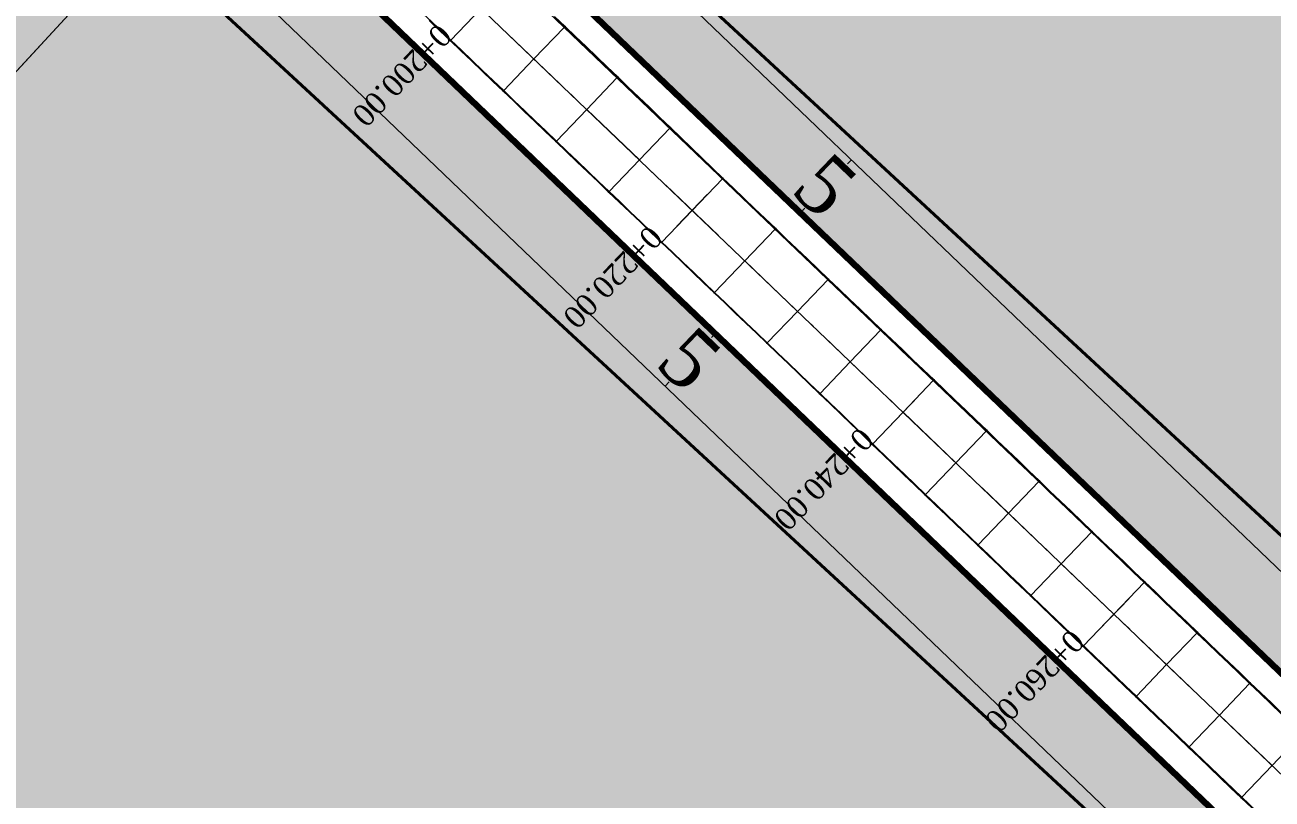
# Model space of a CAD drawing. Header units: metres. Extents: x 478603 to 489313, y 4282657 to 4289463.
# Drawn here: x 480367 to 480452.4, y 4286684.9 to 4286737.9 of the extents above; entities that cross this region are included whole.
import ezdxf

# ---------------------------------------------------------------- set-up
doc = ezdxf.new("R2010")
doc.units = ezdxf.units.M
for name, color, linetype, lineweight in [('ADAKENARI', 18, 'Continuous', 0), ('EKS_6', 5, 'Continuous', 0), ('EKSENLER', 3, 'Continuous', 0), ('HDA_6', 30, 'Continuous', 0), ('HDO_6', 30, 'Continuous', 0), ('ISLETME', 18, 'Continuous', 20), ('KALDIRIM', 11, 'Continuous', 0), ('KYA_6', 1, 'Continuous', 20), ('KYO_6', 1, 'Continuous', 20), ('MUSTEMILAT_CIZGISI', 18, 'Continuous', 50), ('PARSEL_ALAN', 254, 'Continuous', 0), ('PARSEL_SERA_ALAN', 9, 'Continuous', 40), ('PL_ALİNMAN', 1, 'Continuous', 0), ('PL_ENKESIT', 1, 'Continuous', 0), ('PL_KM', 4, 'Continuous', 0), ('PL_KMYAZI', 30, 'Continuous', 0), ('ROL_CEPHE', 1, 'Continuous', 0), ('SEV_KYA_HDA', 3, 'Continuous', 0), ('SEV_KYO_HDO', 3, 'Continuous', 0), ('SNR_YAPIYAK', 18, 'Continuous', 0), ('YKA_6', 33, 'Continuous', 0), ('YKO_6', 33, 'Continuous', 0)]:
    doc.layers.add(name, color=color, linetype=linetype, lineweight=lineweight)
doc.styles.get("Standard").update_dxf_attribs({"font": 'times.ttf'})

msp = doc.modelspace()

# ---------------------------------------------------------------- hatches: boundary and pattern name
at = {"layer": 'PARSEL_ALAN'}
for points in [[(480371.311, 4286771.873), (480562.804, 4286978.803), (480660.689, 4286885.11), (480469.128, 4286678.105)], [(480231.169, 4286623.954), (480362.619, 4286766.297), (480462.335, 4286670.765), (480485.378, 4286648.709), (480492.721, 4286639.399), (480480.216, 4286620.968), (480423.493, 4286537.424), (480393.213, 4286472.361)]]:
    msp.add_hatch(color=256, dxfattribs=at).paths.add_polyline_path(points)
at = {"layer": 'PARSEL_SERA_ALAN'}
for points in [[(480469.915, 4286687.318), (480378.317, 4286772.082), (480561.701, 4286970.25), (480646.253, 4286892.006), (480653.299, 4286885.486), (480649.903, 4286881.816)], [(480360.816, 4286756.975), (480480.712, 4286646.254), (480477.32, 4286642.58), (480484.373, 4286636.067), (480440.274, 4286588.315), (480447.327, 4286581.802), (480406.621, 4286537.722), (480413.673, 4286531.209), (480393.32, 4286509.169), (480400.373, 4286502.656), (480386.804, 4286487.963), (480238.697, 4286624.736)]]:
    msp.add_hatch(color=256, dxfattribs=at).paths.add_polyline_path(points)

# ---------------------------------------------------------------- linework, layer by layer
at = {"layer": 'ADAKENARI', "lineweight": 100}
for p, q in [((480496.014, 4286652.372), (480266.922, 4286871.651)), ((480260.136, 4286864.303), (480485.378, 4286648.709))]:
    msp.add_line(p, q, dxfattribs=at)
at = {"layer": 'EKS_6'}
for p in [(480401.869, 4286735.562, 967.867), (480405.481, 4286732.105, 968.044), (480409.093, 4286728.647, 968.221), (480412.706, 4286725.19, 968.397), (480416.318, 4286721.733, 968.574), (480419.93, 4286718.275, 968.75), (480423.542, 4286714.818, 968.927), (480427.154, 4286711.361, 969.103), (480430.766, 4286707.903, 969.28), (480434.378, 4286704.446, 969.456), (480437.99, 4286700.989, 969.633), (480441.602, 4286697.531, 969.809), (480445.214, 4286694.074, 969.986), (480448.826, 4286690.617, 970.162)]:
    msp.add_point(p, dxfattribs=at)
at = {"layer": 'EKSENLER'}
for p, q in [((480253.776, 4286877.312), (480495.802, 4286645.653)), ((480491.535, 4286649.737), (480262.342, 4286869.112))]:
    msp.add_line(p, q, dxfattribs=at)
at = {"layer": 'HDA_6'}
msp.add_polyline3d([(480394.731, 4286738.228, 967.51), (480395.454, 4286737.536, 967.546), (480396.176, 4286736.845, 967.581), (480396.898, 4286736.153, 967.616), (480397.621, 4286735.462, 967.652), (480398.343, 4286734.77, 967.687), (480399.066, 4286734.079, 967.722), (480399.788, 4286733.388, 967.758), (480400.51, 4286732.696, 967.793), (480401.233, 4286732.005, 967.828), (480401.955, 4286731.313, 967.863), (480402.678, 4286730.622, 967.899), (480403.4, 4286729.93, 967.934), (480404.123, 4286729.239, 967.969), (480404.845, 4286728.547, 968.005), (480405.567, 4286727.856, 968.04), (480406.29, 4286727.164, 968.075), (480407.012, 4286726.473, 968.111), (480407.735, 4286725.781, 968.146), (480408.457, 4286725.09, 968.181), (480409.179, 4286724.398, 968.216), (480409.902, 4286723.707, 968.252), (480410.624, 4286723.016, 968.287), (480411.347, 4286722.324, 968.322), (480412.069, 4286721.633, 968.358), (480412.791, 4286720.941, 968.393), (480413.514, 4286720.25, 968.428), (480414.236, 4286719.558, 968.464), (480414.959, 4286718.867, 968.499), (480415.681, 4286718.175, 968.534), (480416.403, 4286717.484, 968.57), (480417.126, 4286716.792, 968.605), (480417.848, 4286716.101, 968.64), (480418.571, 4286715.409, 968.675), (480419.293, 4286714.718, 968.711), (480420.016, 4286714.026, 968.746), (480420.738, 4286713.335, 968.781), (480421.46, 4286712.644, 968.817), (480422.183, 4286711.952, 968.852), (480422.905, 4286711.261, 968.887), (480423.628, 4286710.569, 968.923), (480424.35, 4286709.878, 968.958), (480425.072, 4286709.186, 968.993), (480425.795, 4286708.495, 969.028), (480426.517, 4286707.803, 969.064), (480427.24, 4286707.112, 969.099), (480427.962, 4286706.42, 969.134), (480428.684, 4286705.729, 969.17), (480429.407, 4286705.037, 969.205), (480430.129, 4286704.346, 969.24), (480430.852, 4286703.654, 969.276), (480431.574, 4286702.963, 969.311), (480432.296, 4286702.272, 969.346), (480433.019, 4286701.58, 969.382), (480433.741, 4286700.889, 969.417), (480434.464, 4286700.197, 969.452), (480435.186, 4286699.506, 969.487), (480435.909, 4286698.814, 969.523), (480436.631, 4286698.123, 969.558), (480437.353, 4286697.431, 969.593), (480438.076, 4286696.74, 969.629), (480438.798, 4286696.048, 969.664), (480439.521, 4286695.357, 969.699), (480440.243, 4286694.665, 969.735), (480440.965, 4286693.974, 969.77), (480441.688, 4286693.282, 969.805), (480442.41, 4286692.591, 969.841), (480443.133, 4286691.9, 969.876), (480443.855, 4286691.208, 969.911), (480444.577, 4286690.517, 969.946), (480445.3, 4286689.825, 969.982), (480446.022, 4286689.134, 970.017), (480446.745, 4286688.442, 970.052), (480447.467, 4286687.751, 970.088), (480448.189, 4286687.059, 970.123), (480448.912, 4286686.368, 970.158), (480449.634, 4286685.676, 970.194), (480450.357, 4286684.985, 970.229), (480451.079, 4286684.293, 970.264)], dxfattribs=at)
for p in [(480396.176, 4286736.845, 967.581), (480399.788, 4286733.388, 967.758), (480403.4, 4286729.93, 967.934), (480407.012, 4286726.473, 968.111), (480410.624, 4286723.016, 968.287), (480414.236, 4286719.558, 968.464), (480417.848, 4286716.101, 968.64), (480421.46, 4286712.644, 968.817), (480425.072, 4286709.186, 968.993), (480428.684, 4286705.729, 969.17), (480432.296, 4286702.272, 969.346), (480435.909, 4286698.814, 969.523), (480439.521, 4286695.357, 969.699), (480443.133, 4286691.9, 969.876), (480446.745, 4286688.442, 970.052), (480450.357, 4286684.985, 970.229)]:
    msp.add_point(p, dxfattribs=at)
at = {"layer": 'HDO_6'}
msp.add_polyline3d([(480403.228, 4286738.428, 967.722), (480403.951, 4286737.736, 967.758), (480404.673, 4286737.045, 967.793), (480405.396, 4286736.353, 967.828), (480406.118, 4286735.662, 967.863), (480406.84, 4286734.971, 967.899), (480407.563, 4286734.279, 967.934), (480408.285, 4286733.588, 967.969), (480409.008, 4286732.896, 968.005), (480409.73, 4286732.205, 968.04), (480410.452, 4286731.513, 968.075), (480411.175, 4286730.822, 968.111), (480411.897, 4286730.13, 968.146), (480412.62, 4286729.439, 968.181), (480413.342, 4286728.747, 968.216), (480414.064, 4286728.056, 968.252), (480414.787, 4286727.364, 968.287), (480415.509, 4286726.673, 968.322), (480416.232, 4286725.982, 968.358), (480416.954, 4286725.29, 968.393), (480417.676, 4286724.599, 968.428), (480418.399, 4286723.907, 968.464), (480419.121, 4286723.216, 968.499), (480419.844, 4286722.524, 968.534), (480420.566, 4286721.833, 968.57), (480421.289, 4286721.141, 968.605), (480422.011, 4286720.45, 968.64), (480422.733, 4286719.758, 968.675), (480423.456, 4286719.067, 968.711), (480424.178, 4286718.375, 968.746), (480424.901, 4286717.684, 968.781), (480425.623, 4286716.992, 968.817), (480426.345, 4286716.301, 968.852), (480427.068, 4286715.61, 968.887), (480427.79, 4286714.918, 968.923), (480428.513, 4286714.227, 968.958), (480429.235, 4286713.535, 968.993), (480429.957, 4286712.844, 969.028), (480430.68, 4286712.152, 969.064), (480431.402, 4286711.461, 969.099), (480432.125, 4286710.769, 969.134), (480432.847, 4286710.078, 969.17), (480433.569, 4286709.386, 969.205), (480434.292, 4286708.695, 969.24), (480435.014, 4286708.003, 969.276), (480435.737, 4286707.312, 969.311), (480436.459, 4286706.62, 969.346), (480437.182, 4286705.929, 969.382), (480437.904, 4286705.238, 969.417), (480438.626, 4286704.546, 969.452), (480439.349, 4286703.855, 969.487), (480440.071, 4286703.163, 969.523), (480440.794, 4286702.472, 969.558), (480441.516, 4286701.78, 969.593), (480442.238, 4286701.089, 969.629), (480442.961, 4286700.397, 969.664), (480443.683, 4286699.706, 969.699), (480444.406, 4286699.014, 969.735), (480445.128, 4286698.323, 969.77), (480445.85, 4286697.631, 969.805), (480446.573, 4286696.94, 969.841), (480447.295, 4286696.248, 969.876), (480448.018, 4286695.557, 969.911), (480448.74, 4286694.866, 969.946), (480449.462, 4286694.174, 969.982), (480450.185, 4286693.483, 970.017), (480450.907, 4286692.791, 970.052), (480451.63, 4286692.1, 970.088), (480452.352, 4286691.408, 970.123), (480453.075, 4286690.717, 970.158)], dxfattribs=at)
for p in [(480403.951, 4286737.736, 967.758), (480407.563, 4286734.279, 967.934), (480411.175, 4286730.822, 968.111), (480414.787, 4286727.364, 968.287), (480418.399, 4286723.907, 968.464), (480422.011, 4286720.45, 968.64), (480425.623, 4286716.992, 968.817), (480429.235, 4286713.535, 968.993), (480432.847, 4286710.078, 969.17), (480436.459, 4286706.62, 969.346), (480440.071, 4286703.163, 969.523), (480443.683, 4286699.706, 969.699), (480447.295, 4286696.248, 969.876), (480450.907, 4286692.791, 970.052)]:
    msp.add_point(p, dxfattribs=at)
at = {"layer": 'ISLETME'}
msp.add_line((480310.47, 4286674.156), (480374.922, 4286743.949), dxfattribs=at)
at = {"layer": 'KALDIRIM'}
for p, q in [((480493.609, 4286651.905), (480264.417, 4286871.28)), ((480260.475, 4286866.747), (480493.852, 4286643.366))]:
    msp.add_line(p, q, dxfattribs=at)
at = {"layer": 'KYA_6'}
msp.add_polyline3d([(480394.694, 4286738.189, 968.052), (480395.418, 4286737.499, 968.062), (480396.142, 4286736.809, 968.073), (480396.865, 4286736.118, 968.104), (480397.588, 4286735.427, 968.136), (480398.31, 4286734.736, 968.168), (480399.033, 4286734.045, 968.199), (480399.755, 4286733.353, 968.231), (480400.478, 4286732.662, 968.258), (480401.201, 4286731.971, 968.286), (480401.924, 4286731.281, 968.313), (480402.647, 4286730.59, 968.34), (480403.37, 4286729.899, 968.368), (480404.093, 4286729.208, 968.392), (480404.816, 4286728.517, 968.416), (480405.54, 4286727.827, 968.44), (480406.263, 4286727.136, 968.464), (480406.986, 4286726.446, 968.488), (480407.71, 4286725.756, 968.504), (480408.434, 4286725.066, 968.52), (480409.158, 4286724.376, 968.536), (480409.881, 4286723.686, 968.553), (480410.605, 4286722.995, 968.569), (480411.327, 4286722.304, 968.604), (480412.05, 4286721.613, 968.638), (480412.772, 4286720.921, 968.673), (480413.494, 4286720.229, 968.708), (480414.217, 4286719.538, 968.743), (480414.94, 4286718.847, 968.77), (480415.663, 4286718.156, 968.797), (480416.386, 4286717.466, 968.824), (480417.109, 4286716.775, 968.852), (480417.832, 4286716.084, 968.879), (480418.554, 4286715.392, 968.926), (480419.275, 4286714.699, 968.972), (480419.997, 4286714.007, 969.019), (480420.718, 4286713.315, 969.065), (480421.44, 4286712.622, 969.112), (480422.161, 4286711.93, 969.161), (480422.883, 4286711.237, 969.211), (480423.604, 4286710.545, 969.26), (480424.326, 4286709.852, 969.31), (480425.047, 4286709.16, 969.359), (480425.768, 4286708.467, 969.407), (480426.49, 4286707.775, 969.455), (480427.211, 4286707.082, 969.503), (480427.933, 4286706.39, 969.551), (480428.655, 4286705.698, 969.599), (480429.377, 4286705.007, 969.629), (480430.1, 4286704.316, 969.658), (480430.823, 4286703.625, 969.687), (480431.546, 4286702.934, 969.717), (480432.269, 4286702.243, 969.746), (480432.991, 4286701.551, 969.783), (480433.714, 4286700.86, 969.82), (480434.436, 4286700.168, 969.857), (480435.158, 4286699.477, 969.894), (480435.88, 4286698.785, 969.931), (480436.602, 4286698.093, 969.972), (480437.324, 4286697.401, 970.014), (480438.046, 4286696.709, 970.056), (480438.768, 4286696.017, 970.097), (480439.49, 4286695.325, 970.139), (480440.212, 4286694.633, 970.18), (480440.934, 4286693.941, 970.22), (480441.656, 4286693.25, 970.261), (480442.378, 4286692.558, 970.302), (480443.1, 4286691.866, 970.342), (480443.822, 4286691.174, 970.383), (480444.544, 4286690.482, 970.424), (480445.266, 4286689.79, 970.464), (480445.988, 4286689.098, 970.505), (480446.711, 4286688.407, 970.545), (480447.433, 4286687.715, 970.583), (480448.155, 4286687.023, 970.62), (480448.877, 4286686.332, 970.657), (480449.6, 4286685.64, 970.694), (480450.322, 4286684.949, 970.731), (480451.044, 4286684.257, 970.769)], dxfattribs=at)
for p in [(480396.142, 4286736.809, 968.073), (480399.755, 4286733.353, 968.231), (480403.37, 4286729.899, 968.368), (480406.986, 4286726.446, 968.488), (480410.605, 4286722.995, 968.569), (480414.217, 4286719.538, 968.743), (480417.832, 4286716.084, 968.879), (480421.44, 4286712.622, 969.112), (480425.047, 4286709.16, 969.359), (480428.655, 4286705.698, 969.599), (480432.269, 4286702.243, 969.746), (480435.88, 4286698.785, 969.931), (480439.49, 4286695.325, 970.139), (480443.1, 4286691.866, 970.342), (480446.711, 4286688.407, 970.545), (480450.322, 4286684.949, 970.731)]:
    msp.add_point(p, dxfattribs=at)
at = {"layer": 'KYO_6'}
msp.add_polyline3d([(480403.281, 4286738.483, 968.486), (480404.002, 4286737.791, 968.506), (480404.724, 4286737.098, 968.532), (480405.446, 4286736.406, 968.558), (480406.168, 4286735.714, 968.583), (480406.89, 4286735.022, 968.609), (480407.611, 4286734.33, 968.634), (480408.333, 4286733.637, 968.651), (480409.054, 4286732.944, 968.667), (480409.775, 4286732.252, 968.684), (480410.496, 4286731.559, 968.7), (480411.217, 4286730.866, 968.716), (480411.937, 4286730.172, 968.726), (480412.658, 4286729.479, 968.736), (480413.378, 4286728.785, 968.746), (480414.099, 4286728.092, 968.756), (480414.82, 4286727.399, 968.766), (480415.542, 4286726.707, 968.804), (480416.264, 4286726.016, 968.842), (480416.987, 4286725.325, 968.88), (480417.71, 4286724.634, 968.918), (480418.433, 4286723.943, 968.956), (480419.156, 4286723.252, 969.001), (480419.879, 4286722.561, 969.046), (480420.602, 4286721.87, 969.091), (480421.325, 4286721.18, 969.137), (480422.048, 4286720.489, 969.182), (480422.771, 4286719.798, 969.226), (480423.494, 4286719.107, 969.269), (480424.217, 4286718.416, 969.313), (480424.94, 4286717.725, 969.356), (480425.663, 4286717.035, 969.4), (480426.386, 4286716.344, 969.445), (480427.109, 4286715.653, 969.49), (480427.833, 4286714.962, 969.535), (480428.556, 4286714.272, 969.58), (480429.279, 4286713.581, 969.625), (480430.002, 4286712.89, 969.666), (480430.725, 4286712.199, 969.707), (480431.448, 4286711.508, 969.748), (480432.17, 4286710.817, 969.789), (480432.893, 4286710.125, 969.83), (480433.614, 4286709.433, 969.844), (480434.335, 4286708.74, 969.859), (480435.056, 4286708.047, 969.874), (480435.777, 4286707.354, 969.888), (480436.498, 4286706.661, 969.903), (480437.219, 4286705.968, 969.932), (480437.941, 4286705.276, 969.962), (480438.663, 4286704.584, 969.991), (480439.385, 4286703.893, 970.021), (480440.108, 4286703.201, 970.05), (480440.83, 4286702.51, 970.094), (480441.553, 4286701.819, 970.137), (480442.277, 4286701.129, 970.18), (480443, 4286700.438, 970.224), (480443.722, 4286699.747, 970.267), (480444.445, 4286699.056, 970.304), (480445.168, 4286698.364, 970.341), (480445.89, 4286697.673, 970.378), (480446.613, 4286696.981, 970.414), (480447.335, 4286696.29, 970.451), (480448.058, 4286695.599, 970.488), (480448.78, 4286694.907, 970.525), (480449.503, 4286694.216, 970.562), (480450.225, 4286693.525, 970.598), (480450.948, 4286692.833, 970.635), (480451.67, 4286692.142, 970.673), (480452.393, 4286691.451, 970.711), (480453.115, 4286690.759, 970.749)], dxfattribs=at)
for p in [(480404.002, 4286737.791, 968.506), (480407.611, 4286734.33, 968.634), (480411.217, 4286730.866, 968.716), (480414.82, 4286727.399, 968.766), (480418.433, 4286723.943, 968.956), (480422.048, 4286720.489, 969.182), (480425.663, 4286717.035, 969.4), (480429.279, 4286713.581, 969.625), (480432.893, 4286710.125, 969.83), (480436.498, 4286706.661, 969.903), (480440.108, 4286703.201, 970.05), (480443.722, 4286699.747, 970.267), (480447.335, 4286696.29, 970.451), (480450.948, 4286692.833, 970.635)]:
    msp.add_point(p, dxfattribs=at)
at = {"layer": 'MUSTEMILAT_CIZGISI', "lineweight": 13}
msp.add_polyline3d([(480360.816, 4286756.975, 0), (480374.922, 4286743.949, 0), (480310.47, 4286674.156, 0), (480296.365, 4286687.182, 0), (480360.816, 4286756.975, 0)], close=True, dxfattribs=at)
at = {"layer": 'PARSEL_ALAN'}
for points in [[(480371.311, 4286771.873, 967.533), (480562.804, 4286978.803, 970.865), (480660.689, 4286885.11, 978.591), (480469.128, 4286678.105, 971.511), (480371.311, 4286771.873, 967.533)], [(480371.311, 4286771.873, 0), (480562.804, 4286978.803, 0), (480660.689, 4286885.11, 0), (480469.128, 4286678.105, 0), (480371.311, 4286771.873, 0)], [(480231.169, 4286623.954, 960.424), (480362.619, 4286766.297, 966.888), (480462.335, 4286670.765, 971.347), (480485.378, 4286648.709, 972.848), (480492.721, 4286639.399, 973.344), (480480.216, 4286620.968, 973.117), (480423.493, 4286537.424, 971.487), (480393.213, 4286472.361, 970.824), (480231.169, 4286623.954, 960.424)], [(480231.169, 4286623.954, 0), (480362.619, 4286766.297, 0), (480462.335, 4286670.765, 0), (480485.378, 4286648.709, 0), (480492.721, 4286639.399, 0), (480480.216, 4286620.968, 0), (480423.493, 4286537.424, 0), (480393.213, 4286472.361, 0), (480231.169, 4286623.954, 0)]]:
    msp.add_polyline3d(points, close=True, dxfattribs=at)
at = {"layer": 'PARSEL_SERA_ALAN'}
for points in [[(480469.915, 4286687.318, 0), (480378.317, 4286772.082, 0), (480561.701, 4286970.25, 0), (480646.253, 4286892.006, 0), (480653.299, 4286885.486, 0), (480649.903, 4286881.816, 0), (480469.915, 4286687.318, 0)], [(480469.915, 4286687.318, 0), (480378.317, 4286772.082, 0), (480561.701, 4286970.25, 0), (480646.253, 4286892.006, 0), (480653.299, 4286885.486, 0), (480649.903, 4286881.816, 0), (480469.915, 4286687.318, 0)], [(480360.816, 4286756.975, 0), (480480.712, 4286646.254, 0), (480477.32, 4286642.58, 0), (480484.373, 4286636.067, 0), (480440.274, 4286588.315, 0), (480447.327, 4286581.802, 0), (480406.621, 4286537.722, 0), (480413.673, 4286531.209, 0), (480393.32, 4286509.169, 0), (480400.373, 4286502.656, 0), (480386.804, 4286487.963, 0), (480238.697, 4286624.736, 0), (480360.816, 4286756.975, 0)], [(480360.816, 4286756.975, 0), (480480.712, 4286646.254, 0), (480477.32, 4286642.58, 0), (480484.373, 4286636.067, 0), (480440.274, 4286588.315, 0), (480447.327, 4286581.802, 0), (480406.621, 4286537.722, 0), (480413.673, 4286531.209, 0), (480393.32, 4286509.169, 0), (480400.373, 4286502.656, 0), (480386.804, 4286487.963, 0), (480238.697, 4286624.736, 0), (480360.816, 4286756.975, 0)]]:
    msp.add_polyline3d(points, close=True, dxfattribs=at)
at = {"layer": 'PL_ALİNMAN'}
for p, q in [((480400.063, 4286737.291), (480403.675, 4286733.833)), ((480404.398, 4286733.142), (480404.759, 4286732.796)), ((480405.481, 4286732.105), (480409.093, 4286728.647)), ((480409.816, 4286727.956), (480410.177, 4286727.61)), ((480410.9, 4286726.919), (480414.512, 4286723.461)), ((480415.234, 4286722.77), (480415.595, 4286722.424)), ((480416.318, 4286721.733), (480419.93, 4286718.275)), ((480420.652, 4286717.584), (480421.013, 4286717.238)), ((480421.736, 4286716.547), (480425.348, 4286713.089)), ((480426.07, 4286712.398), (480426.431, 4286712.052)), ((480427.154, 4286711.361), (480430.766, 4286707.903)), ((480431.488, 4286707.212), (480431.849, 4286706.866)), ((480432.572, 4286706.175), (480436.184, 4286702.717)), ((480436.906, 4286702.026), (480437.267, 4286701.68)), ((480437.99, 4286700.989), (480441.602, 4286697.531)), ((480442.324, 4286696.84), (480442.686, 4286696.494)), ((480443.408, 4286695.803), (480447.02, 4286692.345)), ((480447.742, 4286691.654), (480448.104, 4286691.308)), ((480448.826, 4286690.617), (480452.438, 4286687.159))]:
    msp.add_line(p, q, dxfattribs=at)
at = {"layer": 'PL_ENKESIT'}
for points in [[(480400.395, 4286741.253, 968.402), (480400.339, 4286741.194, 967.581), (480400.332, 4286741.187, 967.631), (480398.257, 4286739.019, 967.691), (480396.183, 4286736.852, 967.631), (480396.176, 4286736.845, 967.581), (480396.142, 4286736.809, 968.073)], [(480404.002, 4286737.791, 968.506), (480403.951, 4286737.736, 967.758), (480403.944, 4286737.729, 967.807), (480401.869, 4286735.562, 967.867), (480399.795, 4286733.395, 967.807), (480399.788, 4286733.388, 967.758), (480399.755, 4286733.353, 968.231)], [(480407.611, 4286734.33, 968.634), (480407.563, 4286734.279, 967.934), (480407.556, 4286734.272, 967.984), (480405.481, 4286732.105, 968.044), (480403.407, 4286729.937, 967.984), (480403.4, 4286729.93, 967.934), (480403.37, 4286729.899, 968.368)], [(480411.217, 4286730.866, 968.716), (480411.175, 4286730.822, 968.111), (480411.168, 4286730.815, 968.161), (480409.093, 4286728.647, 968.221), (480407.019, 4286726.48, 968.161), (480407.012, 4286726.473, 968.111), (480406.986, 4286726.446, 968.488)], [(480414.82, 4286727.399, 968.766), (480414.787, 4286727.364, 968.287), (480414.78, 4286727.357, 968.337), (480412.706, 4286725.19, 968.397), (480410.631, 4286723.023, 968.337), (480410.624, 4286723.016, 968.287), (480410.605, 4286722.995, 968.569)], [(480418.433, 4286723.943, 968.956), (480418.399, 4286723.907, 968.464), (480418.392, 4286723.9, 968.514), (480416.318, 4286721.733, 968.574), (480414.243, 4286719.565, 968.514), (480414.236, 4286719.558, 968.464), (480414.217, 4286719.538, 968.743)], [(480422.048, 4286720.489, 969.182), (480422.011, 4286720.45, 968.64), (480422.004, 4286720.443, 968.69), (480419.93, 4286718.275, 968.75), (480417.855, 4286716.108, 968.69), (480417.848, 4286716.101, 968.64), (480417.832, 4286716.084, 968.879)], [(480425.663, 4286717.035, 969.4), (480425.623, 4286716.992, 968.817), (480425.616, 4286716.985, 968.867), (480423.542, 4286714.818, 968.927), (480421.467, 4286712.651, 968.867), (480421.46, 4286712.644, 968.817), (480421.44, 4286712.622, 969.112)], [(480429.279, 4286713.581, 969.625), (480429.235, 4286713.535, 968.993), (480429.228, 4286713.528, 969.043), (480427.154, 4286711.361, 969.103), (480425.079, 4286709.193, 969.043), (480425.072, 4286709.186, 968.993), (480425.047, 4286709.16, 969.359)], [(480432.893, 4286710.125, 969.83), (480432.847, 4286710.078, 969.17), (480432.84, 4286710.071, 969.22), (480430.766, 4286707.903, 969.28), (480428.691, 4286705.736, 969.22), (480428.684, 4286705.729, 969.17), (480428.655, 4286705.698, 969.599)], [(480436.498, 4286706.661, 969.903), (480436.459, 4286706.62, 969.346), (480436.452, 4286706.613, 969.396), (480434.378, 4286704.446, 969.456), (480432.303, 4286702.279, 969.396), (480432.296, 4286702.272, 969.346), (480432.269, 4286702.243, 969.746)], [(480440.108, 4286703.201, 970.05), (480440.071, 4286703.163, 969.523), (480440.064, 4286703.156, 969.573), (480437.99, 4286700.989, 969.633), (480435.915, 4286698.821, 969.573), (480435.909, 4286698.814, 969.523), (480435.88, 4286698.785, 969.931)], [(480443.722, 4286699.747, 970.267), (480443.683, 4286699.706, 969.699), (480443.676, 4286699.699, 969.749), (480441.602, 4286697.531, 969.809), (480439.528, 4286695.364, 969.749), (480439.521, 4286695.357, 969.699), (480439.49, 4286695.325, 970.139)], [(480447.335, 4286696.29, 970.451), (480447.295, 4286696.248, 969.876), (480447.288, 4286696.241, 969.926), (480445.214, 4286694.074, 969.986), (480443.14, 4286691.907, 969.926), (480443.133, 4286691.9, 969.876), (480443.1, 4286691.866, 970.342)], [(480450.948, 4286692.833, 970.635), (480450.907, 4286692.791, 970.052), (480450.9, 4286692.784, 970.102), (480448.826, 4286690.617, 970.162), (480446.752, 4286688.449, 970.102), (480446.745, 4286688.442, 970.052), (480446.711, 4286688.407, 970.545)], [(480454.561, 4286689.377, 970.825), (480454.519, 4286689.334, 970.229), (480454.512, 4286689.327, 970.279), (480452.438, 4286687.159, 970.339), (480450.364, 4286684.992, 970.279), (480450.357, 4286684.985, 970.229), (480450.322, 4286684.949, 970.731)]]:
    msp.add_polyline3d(points, dxfattribs=at)
at = {"layer": 'PL_KM'}
for p, q in [((480411.668, 4286724.106), (480413.743, 4286726.274)), ((480426.117, 4286710.277), (480428.191, 4286712.444)), ((480440.565, 4286696.448), (480442.639, 4286698.615))]:
    msp.add_line(p, q, dxfattribs=at)
at = {"layer": 'ROL_CEPHE'}
for p, q in [((480423.616, 4286728.659), (480423.339, 4286728.371)), ((480420.156, 4286725.05), (480420.433, 4286725.339)), ((480414.316, 4286716.769), (480414.039, 4286716.48)), ((480410.857, 4286713.159), (480411.133, 4286713.448))]:
    msp.add_line(p, q, dxfattribs=at)
at = {"layer": 'SEV_KYA_HDA'}
for p, q in [((480396.142, 4286736.809, 968.073), (480396.176, 4286736.845, 967.581)), ((480397.588, 4286735.427, 968.136), (480397.604, 4286735.445, 967.894)), ((480399.033, 4286734.045, 968.199), (480399.066, 4286734.079, 967.722)), ((480400.478, 4286732.662, 968.258), (480400.494, 4286732.679, 968.026)), ((480401.924, 4286731.281, 968.313), (480401.955, 4286731.313, 967.863)), ((480403.37, 4286729.899, 968.368), (480403.385, 4286729.915, 968.151)), ((480404.816, 4286728.517, 968.416), (480404.845, 4286728.547, 968.005)), ((480406.263, 4286727.136, 968.464), (480406.276, 4286727.15, 968.269)), ((480407.71, 4286725.756, 968.504), (480407.735, 4286725.781, 968.146)), ((480409.158, 4286724.376, 968.536), (480409.168, 4286724.387, 968.376)), ((480410.605, 4286722.995, 968.569), (480410.624, 4286723.016, 968.287)), ((480412.05, 4286721.613, 968.638), (480412.059, 4286721.623, 968.498)), ((480413.494, 4286720.229, 968.708), (480413.514, 4286720.25, 968.428)), ((480414.94, 4286718.847, 968.77), (480414.949, 4286718.857, 968.634)), ((480416.386, 4286717.466, 968.824), (480416.403, 4286717.484, 968.57)), ((480417.832, 4286716.084, 968.879), (480417.84, 4286716.092, 968.76)), ((480419.275, 4286714.699, 968.972), (480419.293, 4286714.718, 968.711)), ((480420.718, 4286713.315, 969.065), (480420.728, 4286713.325, 968.923)), ((480422.161, 4286711.93, 969.161), (480422.183, 4286711.952, 968.852)), ((480423.604, 4286710.545, 969.26), (480423.616, 4286710.557, 969.091)), ((480425.047, 4286709.16, 969.359), (480425.072, 4286709.186, 968.993)), ((480426.49, 4286707.775, 969.455), (480426.504, 4286707.789, 969.26)), ((480427.933, 4286706.39, 969.551), (480427.962, 4286706.42, 969.134)), ((480429.377, 4286705.007, 969.629), (480429.392, 4286705.022, 969.417)), ((480430.823, 4286703.625, 969.687), (480430.852, 4286703.654, 969.276)), ((480432.269, 4286702.243, 969.746), (480432.283, 4286702.257, 969.546)), ((480433.714, 4286700.86, 969.82), (480433.741, 4286700.889, 969.417)), ((480435.158, 4286699.477, 969.894), (480435.172, 4286699.491, 969.691)), ((480436.602, 4286698.093, 969.972), (480436.631, 4286698.123, 969.558)), ((480438.046, 4286696.709, 970.056), (480438.061, 4286696.724, 969.842)), ((480439.49, 4286695.325, 970.139), (480439.521, 4286695.357, 969.699)), ((480440.934, 4286693.941, 970.22), (480440.95, 4286693.958, 969.995)), ((480442.378, 4286692.558, 970.302), (480442.41, 4286692.591, 969.841)), ((480443.822, 4286691.174, 970.383), (480443.839, 4286691.191, 970.147)), ((480445.266, 4286689.79, 970.464), (480445.3, 4286689.825, 969.982)), ((480446.711, 4286688.407, 970.545), (480446.728, 4286688.424, 970.299)), ((480448.155, 4286687.023, 970.62), (480448.189, 4286687.059, 970.123)), ((480449.6, 4286685.64, 970.694), (480449.617, 4286685.658, 970.444))]:
    msp.add_line(p, q, dxfattribs=at)
at = {"layer": 'SEV_KYO_HDO'}
for p, q in [((480404.724, 4286737.098, 968.532), (480404.699, 4286737.072, 968.162)), ((480406.168, 4286735.714, 968.583), (480406.118, 4286735.662, 967.863)), ((480407.611, 4286734.33, 968.634), (480407.587, 4286734.304, 968.284)), ((480409.054, 4286732.944, 968.667), (480409.008, 4286732.896, 968.005)), ((480410.496, 4286731.559, 968.7), (480410.474, 4286731.536, 968.388)), ((480411.937, 4286730.172, 968.726), (480411.897, 4286730.13, 968.146)), ((480413.378, 4286728.785, 968.746), (480413.36, 4286728.766, 968.481)), ((480414.82, 4286727.399, 968.766), (480414.787, 4286727.364, 968.287)), ((480416.264, 4286726.016, 968.842), (480416.248, 4286725.999, 968.6)), ((480417.71, 4286724.634, 968.918), (480417.676, 4286724.599, 968.428)), ((480419.156, 4286723.252, 969.001), (480419.139, 4286723.234, 968.75)), ((480420.602, 4286721.87, 969.091), (480420.566, 4286721.833, 968.57)), ((480422.048, 4286720.489, 969.182), (480422.03, 4286720.469, 968.911)), ((480423.494, 4286719.107, 969.269), (480423.456, 4286719.067, 968.711)), ((480424.94, 4286717.725, 969.356), (480424.92, 4286717.705, 969.069)), ((480426.386, 4286716.344, 969.445), (480426.345, 4286716.301, 968.852)), ((480427.833, 4286714.962, 969.535), (480427.811, 4286714.94, 969.229)), ((480429.279, 4286713.581, 969.625), (480429.235, 4286713.535, 968.993)), ((480430.725, 4286712.199, 969.707), (480430.702, 4286712.176, 969.385)), ((480432.17, 4286710.817, 969.789), (480432.125, 4286710.769, 969.134)), ((480433.614, 4286709.433, 969.844), (480433.592, 4286709.41, 969.525)), ((480435.056, 4286708.047, 969.874), (480435.014, 4286708.003, 969.276)), ((480436.498, 4286706.661, 969.903), (480436.478, 4286706.641, 969.625)), ((480437.941, 4286705.276, 969.962), (480437.904, 4286705.238, 969.417)), ((480439.385, 4286703.893, 970.021), (480439.367, 4286703.874, 969.754)), ((480440.83, 4286702.51, 970.094), (480440.794, 4286702.472, 969.558)), ((480442.277, 4286701.129, 970.18), (480442.257, 4286701.109, 969.904)), ((480443.722, 4286699.747, 970.267), (480443.683, 4286699.706, 969.699)), ((480445.168, 4286698.364, 970.341), (480445.148, 4286698.344, 970.055)), ((480446.613, 4286696.981, 970.414), (480446.573, 4286696.94, 969.841)), ((480448.058, 4286695.599, 970.488), (480448.038, 4286695.578, 970.199)), ((480449.503, 4286694.216, 970.562), (480449.462, 4286694.174, 969.982)), ((480450.948, 4286692.833, 970.635), (480450.927, 4286692.812, 970.344)), ((480452.393, 4286691.451, 970.711), (480452.352, 4286691.408, 970.123))]:
    msp.add_line(p, q, dxfattribs=at)
at = {"layer": 'SNR_YAPIYAK'}
for p, q in [((480468.915, 4286685.236, 967.533), (480378.317, 4286772.082, 967.533)), ((480362.837, 4286759.163, 960.424), (480458.876, 4286667.154, 960.424))]:
    msp.add_line(p, q, dxfattribs=at)
at = {"layer": 'YKA_6'}
msp.add_polyline3d([(480394.738, 4286738.235, 967.56), (480395.461, 4286737.544, 967.596), (480396.183, 4286736.852, 967.631), (480396.905, 4286736.161, 967.666), (480397.628, 4286735.469, 967.702), (480398.35, 4286734.778, 967.737), (480399.073, 4286734.086, 967.772), (480399.795, 4286733.395, 967.807), (480400.517, 4286732.703, 967.843), (480401.24, 4286732.012, 967.878), (480401.962, 4286731.32, 967.913), (480402.685, 4286730.629, 967.949), (480403.407, 4286729.937, 967.984), (480404.129, 4286729.246, 968.019), (480404.852, 4286728.554, 968.055), (480405.574, 4286727.863, 968.09), (480406.297, 4286727.172, 968.125), (480407.019, 4286726.48, 968.161), (480407.741, 4286725.789, 968.196), (480408.464, 4286725.097, 968.231), (480409.186, 4286724.406, 968.266), (480409.909, 4286723.714, 968.302), (480410.631, 4286723.023, 968.337), (480411.354, 4286722.331, 968.372), (480412.076, 4286721.64, 968.408), (480412.798, 4286720.948, 968.443), (480413.521, 4286720.257, 968.478), (480414.243, 4286719.565, 968.514), (480414.966, 4286718.874, 968.549), (480415.688, 4286718.182, 968.584), (480416.41, 4286717.491, 968.62), (480417.133, 4286716.8, 968.655), (480417.855, 4286716.108, 968.69), (480418.578, 4286715.417, 968.725), (480419.3, 4286714.725, 968.761), (480420.022, 4286714.034, 968.796), (480420.745, 4286713.342, 968.831), (480421.467, 4286712.651, 968.867), (480422.19, 4286711.959, 968.902), (480422.912, 4286711.268, 968.937), (480423.634, 4286710.576, 968.973), (480424.357, 4286709.885, 969.008), (480425.079, 4286709.193, 969.043), (480425.802, 4286708.502, 969.078), (480426.524, 4286707.811, 969.114), (480427.247, 4286707.119, 969.149), (480427.969, 4286706.428, 969.184), (480428.691, 4286705.736, 969.22), (480429.414, 4286705.045, 969.255), (480430.136, 4286704.353, 969.29), (480430.859, 4286703.662, 969.326), (480431.581, 4286702.97, 969.361), (480432.303, 4286702.279, 969.396), (480433.026, 4286701.587, 969.432), (480433.748, 4286700.896, 969.467), (480434.471, 4286700.204, 969.502), (480435.193, 4286699.513, 969.537), (480435.915, 4286698.821, 969.573), (480436.638, 4286698.13, 969.608), (480437.36, 4286697.439, 969.643), (480438.083, 4286696.747, 969.679), (480438.805, 4286696.056, 969.714), (480439.528, 4286695.364, 969.749), (480440.25, 4286694.673, 969.785), (480440.972, 4286693.981, 969.82), (480441.695, 4286693.29, 969.855), (480442.417, 4286692.598, 969.891), (480443.14, 4286691.907, 969.926), (480443.862, 4286691.215, 969.961), (480444.584, 4286690.524, 969.996), (480445.307, 4286689.832, 970.032), (480446.029, 4286689.141, 970.067), (480446.752, 4286688.449, 970.102), (480447.474, 4286687.758, 970.138), (480448.196, 4286687.067, 970.173), (480448.919, 4286686.375, 970.208), (480449.641, 4286685.684, 970.244), (480450.364, 4286684.992, 970.279), (480451.086, 4286684.301, 970.314)], dxfattribs=at)
for p in [(480396.183, 4286736.852, 967.631), (480399.795, 4286733.395, 967.807), (480403.407, 4286729.937, 967.984), (480407.019, 4286726.48, 968.161), (480410.631, 4286723.023, 968.337), (480414.243, 4286719.565, 968.514), (480417.855, 4286716.108, 968.69), (480421.467, 4286712.651, 968.867), (480425.079, 4286709.193, 969.043), (480428.691, 4286705.736, 969.22), (480432.303, 4286702.279, 969.396), (480435.915, 4286698.821, 969.573), (480439.528, 4286695.364, 969.749), (480443.14, 4286691.907, 969.926), (480446.752, 4286688.449, 970.102), (480450.364, 4286684.992, 970.279)]:
    msp.add_point(p, dxfattribs=at)
at = {"layer": 'YKO_6'}
msp.add_polyline3d([(480403.221, 4286738.421, 967.772), (480403.944, 4286737.729, 967.807), (480404.666, 4286737.038, 967.843), (480405.389, 4286736.346, 967.878), (480406.111, 4286735.655, 967.913), (480406.833, 4286734.963, 967.949), (480407.556, 4286734.272, 967.984), (480408.278, 4286733.58, 968.019), (480409.001, 4286732.889, 968.055), (480409.723, 4286732.197, 968.09), (480410.445, 4286731.506, 968.125), (480411.168, 4286730.815, 968.161), (480411.89, 4286730.123, 968.196), (480412.613, 4286729.432, 968.231), (480413.335, 4286728.74, 968.266), (480414.058, 4286728.049, 968.302), (480414.78, 4286727.357, 968.337), (480415.502, 4286726.666, 968.372), (480416.225, 4286725.974, 968.408), (480416.947, 4286725.283, 968.443), (480417.67, 4286724.591, 968.478), (480418.392, 4286723.9, 968.514), (480419.114, 4286723.208, 968.549), (480419.837, 4286722.517, 968.584), (480420.559, 4286721.825, 968.62), (480421.282, 4286721.134, 968.655), (480422.004, 4286720.443, 968.69), (480422.726, 4286719.751, 968.725), (480423.449, 4286719.06, 968.761), (480424.171, 4286718.368, 968.796), (480424.894, 4286717.677, 968.831), (480425.616, 4286716.985, 968.867), (480426.338, 4286716.294, 968.902), (480427.061, 4286715.602, 968.937), (480427.783, 4286714.911, 968.973), (480428.506, 4286714.219, 969.008), (480429.228, 4286713.528, 969.043), (480429.951, 4286712.836, 969.078), (480430.673, 4286712.145, 969.114), (480431.395, 4286711.453, 969.149), (480432.118, 4286710.762, 969.184), (480432.84, 4286710.071, 969.22), (480433.563, 4286709.379, 969.255), (480434.285, 4286708.688, 969.29), (480435.007, 4286707.996, 969.326), (480435.73, 4286707.305, 969.361), (480436.452, 4286706.613, 969.396), (480437.175, 4286705.922, 969.432), (480437.897, 4286705.23, 969.467), (480438.619, 4286704.539, 969.502), (480439.342, 4286703.847, 969.537), (480440.064, 4286703.156, 969.573), (480440.787, 4286702.464, 969.608), (480441.509, 4286701.773, 969.643), (480442.231, 4286701.082, 969.679), (480442.954, 4286700.39, 969.714), (480443.676, 4286699.699, 969.749), (480444.399, 4286699.007, 969.785), (480445.121, 4286698.316, 969.82), (480445.844, 4286697.624, 969.855), (480446.566, 4286696.933, 969.891), (480447.288, 4286696.241, 969.926), (480448.011, 4286695.55, 969.961), (480448.733, 4286694.858, 969.996), (480449.456, 4286694.167, 970.032), (480450.178, 4286693.475, 970.067), (480450.9, 4286692.784, 970.102), (480451.623, 4286692.092, 970.138), (480452.345, 4286691.401, 970.173), (480453.068, 4286690.71, 970.208)], dxfattribs=at)
for p in [(480403.944, 4286737.729, 967.807), (480407.556, 4286734.272, 967.984), (480411.168, 4286730.815, 968.161), (480414.78, 4286727.357, 968.337), (480418.392, 4286723.9, 968.514), (480422.004, 4286720.443, 968.69), (480425.616, 4286716.985, 968.867), (480429.228, 4286713.528, 969.043), (480432.84, 4286710.071, 969.22), (480436.452, 4286706.613, 969.396), (480440.064, 4286703.156, 969.573), (480443.676, 4286699.699, 969.749), (480447.288, 4286696.241, 969.926), (480450.9, 4286692.784, 970.102)]:
    msp.add_point(p, dxfattribs=at)

# ---------------------------------------------------------------- texts
at = {"layer": 'PL_KMYAZI'}
for s, p in [('0+200.00', (480395.272, 4286738.07)), ('0+220.00', (480409.72, 4286724.241)), ('0+240.00', (480424.169, 4286710.411)), ('0+260.00', (480438.617, 4286696.582))]:
    msp.add_text(s, height=1.5, rotation=226.25375, dxfattribs=at).set_placement(p)
at = {"layer": 'ROL_CEPHE'}
for rotation, p in [(316.21101, (480419.359, 4286726.507)), (316.22779, (480410.059, 4286714.615))]:
    msp.add_text('5', height=4, rotation=rotation, dxfattribs=at).set_placement(p)

doc.saveas('drawing.dxf')
